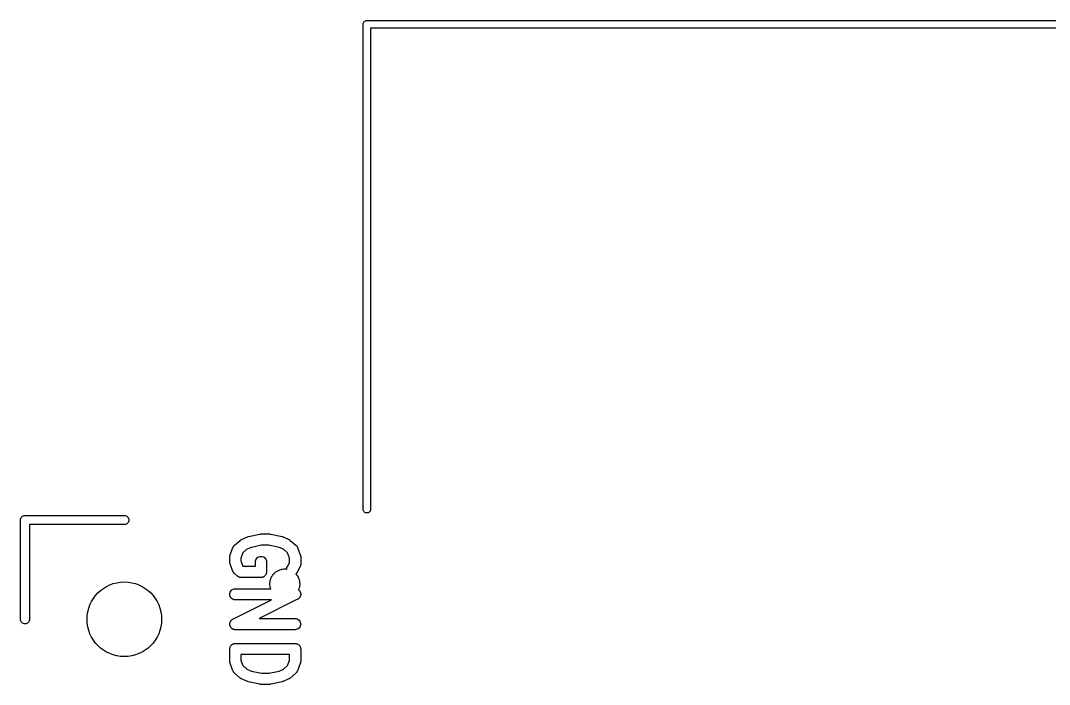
# Model space of a CAD drawing. Extents: x 137.1 to 164.6, y -146.9 to -60.6.
# Drawn here: x 137.06 to 150.84, y -69.55 to -60.65 of the extents above; entities that cross this region are included whole.
import ezdxf

# ---------------------------------------------------------------- set-up
doc = ezdxf.new("R2010")
doc.units = 0
doc.layers.add('BLACK', color=7, linetype='CONTINUOUS')

msp = doc.modelspace()

# ---------------------------------------------------------------- linework, layer by layer
at = {"layer": 'BLACK', "linetype": 'CONTINUOUS'}
for p, q in [((141.672, -60.6582), (141.681, -60.6536)), ((141.681, -60.6536), (141.69, -60.6507)), ((141.69, -60.6507), (141.698, -60.65)), ((141.698, -60.65), (141.7, -60.6498)), ((141.7, -60.6498), (141.702, -60.65)), ((141.702, -60.65), (159.698, -60.65)), ((141.65, -60.7), (141.651, -60.6902)), ((141.65, -60.7025), (141.65, -60.7)), ((141.65, -67.2024), (141.65, -60.7025)), ((141.651, -60.6902), (141.654, -60.6808)), ((141.654, -60.6808), (141.658, -60.6721)), ((141.658, -60.6721), (141.664, -60.6645)), ((141.664, -60.6645), (141.672, -60.6582)), ((159.65, -60.75), (141.75, -60.75)), ((141.75, -60.75), (141.75, -67.2024)), ((141.651, -67.2098), (141.65, -67.2024)), ((141.654, -67.2192), (141.651, -67.2098)), ((141.658, -67.2279), (141.654, -67.2192)), ((141.664, -67.2355), (141.658, -67.2279)), ((141.672, -67.2418), (141.664, -67.2355)), ((141.681, -67.2464), (141.672, -67.2418)), ((141.69, -67.2493), (141.681, -67.2464)), ((141.7, -67.2502), (141.69, -67.2493)), ((141.71, -67.2493), (141.7, -67.2502)), ((141.719, -67.2464), (141.71, -67.2493)), ((141.728, -67.2418), (141.719, -67.2464)), ((141.736, -67.2355), (141.728, -67.2418)), ((141.742, -67.2279), (141.736, -67.2355)), ((141.746, -67.2192), (141.742, -67.2279)), ((141.749, -67.2098), (141.746, -67.2192)), ((141.75, -67.2024), (141.749, -67.2098)), ((137.06, -67.345), (137.061, -67.3332)), ((137.06, -67.348), (137.06, -67.345)), ((137.06, -68.6779), (137.06, -67.348)), ((137.061, -67.3332), (137.064, -67.3219)), ((137.064, -67.3219), (137.07, -67.3115)), ((137.07, -67.3115), (137.077, -67.3024)), ((137.077, -67.3024), (137.087, -67.2949)), ((137.087, -67.2949), (137.097, -67.2893)), ((137.097, -67.2893), (137.108, -67.2859)), ((137.108, -67.2859), (137.117, -67.285)), ((137.117, -67.285), (137.12, -67.2847)), ((137.117, -67.285), (137.117, -67.285)), ((137.12, -67.2847), (137.123, -67.285)), ((137.123, -67.285), (138.453, -67.285)), ((138.453, -67.405), (137.18, -67.405)), ((137.18, -67.405), (137.18, -68.6779)), ((138.453, -67.285), (138.462, -67.2859)), ((138.462, -67.4041), (138.453, -67.405)), ((138.462, -67.2859), (138.473, -67.2893)), ((138.473, -67.4007), (138.462, -67.4041)), ((138.473, -67.2893), (138.483, -67.2949)), ((138.483, -67.3951), (138.473, -67.4007)), ((138.483, -67.2949), (138.493, -67.3024)), ((138.493, -67.3876), (138.483, -67.3951)), ((138.493, -67.3024), (138.5, -67.3115)), ((138.5, -67.3785), (138.493, -67.3876)), ((138.5, -67.3115), (138.506, -67.3219)), ((138.506, -67.3681), (138.5, -67.3785)), ((138.506, -67.3219), (138.509, -67.3332)), ((138.509, -67.3568), (138.506, -67.3681)), ((138.509, -67.3332), (138.51, -67.345)), ((138.51, -67.345), (138.509, -67.3568)), ((140.113, -67.5667), (140.265, -67.5334)), ((140.265, -67.5334), (140.266, -67.5332)), ((140.266, -67.5331), (140.274, -67.5324)), ((140.266, -67.5332), (140.266, -67.5331)), ((140.266, -67.5332), (140.266, -67.5332)), ((140.274, -67.5324), (140.281, -67.5317)), ((140.281, -67.5317), (140.281, -67.5317)), ((140.281, -67.5317), (140.281, -67.5317)), ((140.281, -67.5317), (140.395, -67.5317)), ((140.395, -67.5317), (140.396, -67.5317)), ((140.396, -67.5317), (140.397, -67.5317)), ((140.397, -67.5317), (140.397, -67.5317)), ((140.397, -67.5317), (140.404, -67.5325)), ((140.404, -67.5325), (140.411, -67.5333)), ((140.411, -67.5333), (140.411, -67.5334)), ((140.411, -67.5334), (140.411, -67.5334)), ((140.411, -67.5334), (140.564, -67.5667)), ((139.925, -67.6858), (139.927, -67.6836)), ((139.927, -67.6836), (140.003, -67.6169)), ((140.003, -67.6169), (140.004, -67.6162)), ((140.004, -67.6162), (140.007, -67.6141)), ((140.007, -67.6141), (140.01, -67.6118)), ((140.01, -67.6118), (140.013, -67.61)), ((140.013, -67.61), (140.016, -67.6079)), ((140.016, -67.6079), (140.019, -67.6064)), ((140.019, -67.6064), (140.022, -67.6046)), ((140.022, -67.6046), (140.099, -67.5713)), ((140.099, -67.5709), (140.106, -67.5688)), ((140.099, -67.5712), (140.099, -67.5709)), ((140.099, -67.5713), (140.099, -67.5712)), ((140.099, -67.5712), (140.099, -67.5712)), ((140.099, -67.5712), (140.099, -67.5712)), ((140.106, -67.5688), (140.113, -67.5667)), ((140.289, -67.6817), (140.152, -67.7117)), ((140.387, -67.6817), (140.289, -67.6817)), ((140.524, -67.7117), (140.387, -67.6817)), ((140.564, -67.5667), (140.564, -67.5668)), ((140.564, -67.5668), (140.564, -67.5668)), ((140.564, -67.5668), (140.564, -67.5668)), ((140.564, -67.5668), (140.565, -67.567)), ((140.565, -67.567), (140.571, -67.5692)), ((140.571, -67.5692), (140.578, -67.5713)), ((140.578, -67.5713), (140.654, -67.6046)), ((140.654, -67.6046), (140.655, -67.605)), ((140.655, -67.605), (140.658, -67.6069)), ((140.658, -67.6069), (140.661, -67.6084)), ((140.661, -67.6084), (140.664, -67.6105)), ((140.664, -67.6105), (140.667, -67.6124)), ((140.667, -67.6124), (140.67, -67.6148)), ((140.67, -67.6148), (140.673, -67.6169)), ((140.673, -67.6169), (140.749, -67.6836)), ((140.749, -67.6836), (140.75, -67.6843)), ((140.75, -67.6843), (140.752, -67.6866)), ((139.865, -67.8244), (139.866, -67.8189)), ((139.866, -67.8189), (139.868, -67.8133)), ((139.868, -67.8133), (139.906, -67.7133)), ((139.906, -67.7123), (139.908, -67.7095)), ((139.906, -67.7133), (139.906, -67.7123)), ((139.908, -67.7095), (139.909, -67.7066)), ((139.909, -67.7066), (139.911, -67.7031)), ((139.911, -67.7031), (139.913, -67.6993)), ((139.913, -67.6993), (139.915, -67.6969)), ((139.915, -67.6969), (139.917, -67.6942)), ((139.917, -67.6942), (139.92, -67.6911)), ((139.92, -67.6911), (139.922, -67.6878)), ((139.922, -67.6878), (139.925, -67.6858)), ((140.04, -67.7841), (140.013, -67.8538)), ((140.093, -67.7374), (140.04, -67.7841)), ((140.152, -67.7117), (140.093, -67.7374)), ((140.583, -67.7374), (140.524, -67.7117)), ((140.637, -67.7841), (140.583, -67.7374)), ((140.663, -67.8538), (140.637, -67.7841)), ((140.752, -67.6866), (140.755, -67.6886)), ((140.755, -67.6886), (140.757, -67.6919)), ((140.757, -67.6919), (140.76, -67.6951)), ((140.76, -67.6951), (140.762, -67.6977)), ((140.762, -67.6977), (140.764, -67.7002)), ((140.764, -67.7002), (140.765, -67.704)), ((140.765, -67.704), (140.768, -67.7076)), ((140.768, -67.7076), (140.769, -67.7105)), ((140.769, -67.7105), (140.77, -67.7133)), ((140.77, -67.7133), (140.808, -67.8133)), ((140.808, -67.8133), (140.809, -67.8143)), ((140.809, -67.8143), (140.81, -67.8199)), ((140.81, -67.8199), (140.812, -67.8254)), ((139.863, -67.839), (139.864, -67.8332)), ((139.863, -67.84), (139.863, -67.839)), ((139.863, -67.9067), (139.863, -67.84)), ((139.864, -67.9124), (139.863, -67.9067)), ((139.864, -67.8274), (139.865, -67.8259)), ((139.864, -67.8332), (139.864, -67.8274)), ((139.864, -67.9182), (139.864, -67.9124)), ((139.864, -67.9197), (139.864, -67.9182)), ((139.865, -67.9212), (139.864, -67.9197)), ((139.865, -67.8259), (139.865, -67.8244)), ((139.866, -67.9268), (139.865, -67.9212)), ((139.868, -67.9324), (139.866, -67.9268)), ((139.868, -67.9334), (139.868, -67.9324)), ((139.906, -68.0334), (139.868, -67.9334)), ((140.013, -67.8538), (140.013, -67.8929)), ((140.013, -67.8929), (140.04, -67.9625)), ((140.206, -67.9056), (140.208, -67.8911)), ((140.206, -67.9067), (140.206, -67.9056)), ((140.206, -67.965), (140.206, -67.9067)), ((140.208, -67.8911), (140.212, -67.8771)), ((140.212, -67.8771), (140.219, -67.8643)), ((140.219, -67.8643), (140.228, -67.8531)), ((140.228, -67.8531), (140.24, -67.8439)), ((140.24, -67.8439), (140.253, -67.8371)), ((140.253, -67.8371), (140.267, -67.833)), ((140.267, -67.833), (140.281, -67.8317)), ((140.281, -67.8317), (140.296, -67.8332)), ((140.296, -67.8332), (140.31, -67.8375)), ((140.31, -67.8375), (140.323, -67.8445)), ((140.323, -67.8445), (140.334, -67.8538)), ((140.334, -67.8538), (140.343, -67.8652)), ((140.343, -67.8652), (140.35, -67.8781)), ((140.35, -67.8781), (140.355, -67.8921)), ((140.355, -67.8921), (140.356, -67.9067)), ((140.356, -67.9067), (140.356, -68.04)), ((140.635, -67.9695), (140.663, -67.9201)), ((140.663, -67.9201), (140.663, -67.8538)), ((140.81, -67.9597), (140.809, -67.9639)), ((140.811, -67.9556), (140.81, -67.9597)), ((140.812, -67.9526), (140.811, -67.9556)), ((140.812, -67.8254), (140.812, -67.827)), ((140.812, -67.827), (140.812, -67.8285)), ((140.812, -67.8285), (140.813, -67.8342)), ((140.813, -67.9453), (140.812, -67.9496)), ((140.812, -67.9496), (140.812, -67.9526)), ((140.813, -67.8342), (140.813, -67.84)), ((140.813, -67.84), (140.813, -67.94)), ((140.813, -67.94), (140.813, -67.941)), ((140.813, -67.941), (140.813, -67.9453)), ((139.907, -68.0362), (139.906, -68.0334)), ((139.909, -68.0391), (139.907, -68.0362)), ((139.911, -68.0427), (139.909, -68.0391)), ((139.913, -68.0465), (139.911, -68.0427)), ((139.915, -68.0489), (139.913, -68.0465)), ((139.916, -68.0516), (139.915, -68.0489)), ((139.919, -68.0547), (139.916, -68.0516)), ((139.922, -68.0581), (139.919, -68.0547)), ((139.924, -68.0601), (139.922, -68.0581)), ((139.926, -68.0624), (139.924, -68.0601)), ((139.927, -68.0631), (139.926, -68.0624)), ((139.965, -68.0964), (139.927, -68.0631)), ((139.969, -68.099), (139.965, -68.0964)), ((140.04, -67.9625), (140.042, -67.965)), ((140.042, -67.965), (140.206, -67.965)), ((140.333, -68.0936), (140.328, -68.098)), ((140.334, -68.0934), (140.333, -68.0936)), ((140.338, -68.0878), (140.334, -68.0932)), ((140.334, -68.0932), (140.334, -68.0934)), ((140.343, -68.0824), (140.338, -68.0878)), ((140.346, -68.0758), (140.343, -68.0819)), ((140.343, -68.0819), (140.343, -68.0821)), ((140.343, -68.0821), (140.343, -68.0824)), ((140.35, -68.0695), (140.346, -68.0758)), ((140.352, -68.0623), (140.35, -68.0691)), ((140.35, -68.0691), (140.35, -68.0693)), ((140.35, -68.0693), (140.35, -68.0695)), ((140.354, -68.0556), (140.352, -68.0623)), ((140.355, -68.0481), (140.354, -68.0551)), ((140.354, -68.0551), (140.354, -68.0553)), ((140.354, -68.0553), (140.354, -68.0556)), ((140.356, -68.041), (140.355, -68.0481)), ((140.356, -68.04), (140.356, -68.0405)), ((140.356, -68.0405), (140.356, -68.0405)), ((140.356, -68.0405), (140.356, -68.0405)), ((140.356, -68.0405), (140.356, -68.041)), ((140.419, -68.1149), (140.428, -68.0977)), ((140.428, -68.0977), (140.429, -68.0965)), ((140.428, -68.0977), (140.428, -68.0977)), ((140.428, -68.0977), (140.428, -68.0977)), ((140.429, -68.0965), (140.434, -68.089)), ((140.434, -68.089), (140.439, -68.0815)), ((140.439, -68.0815), (140.452, -68.0663)), ((140.452, -68.0653), (140.459, -68.0589)), ((140.452, -68.0663), (140.452, -68.0653)), ((140.452, -68.0663), (140.452, -68.0663)), ((140.452, -68.0663), (140.452, -68.0663)), ((140.459, -68.0589), (140.465, -68.0525)), ((140.465, -68.0525), (140.48, -68.04)), ((140.48, -68.04), (140.481, -68.0392)), ((140.48, -68.04), (140.48, -68.04)), ((140.48, -68.04), (140.48, -68.04)), ((140.481, -68.0392), (140.489, -68.0342)), ((140.489, -68.0342), (140.497, -68.0291)), ((140.497, -68.0291), (140.514, -68.0199)), ((140.514, -68.0198), (140.515, -68.0192)), ((140.514, -68.0199), (140.514, -68.0198)), ((140.514, -68.0198), (140.514, -68.0198)), ((140.515, -68.0192), (140.523, -68.0158)), ((140.523, -68.0158), (140.532, -68.0123)), ((140.532, -68.0123), (140.55, -68.0065)), ((140.55, -68.0065), (140.552, -68.0061)), ((140.552, -68.0061), (140.561, -68.0044)), ((140.561, -68.0044), (140.569, -68.0026)), ((140.569, -68.0026), (140.589, -68.0006)), ((140.589, -68.0005), (140.59, -68.0004)), ((140.589, -68.0006), (140.589, -68.0005)), ((140.589, -68.0005), (140.589, -68.0005)), ((140.59, -68.0004), (140.599, -68.0005)), ((140.599, -68.0005), (140.608, -68.0004)), ((140.608, -68.0004), (140.625, -68.002)), ((140.625, -68.002), (140.626, -67.9971)), ((140.626, -67.9971), (140.629, -67.9828)), ((140.629, -67.9828), (140.635, -67.9695)), ((140.756, -68.0566), (140.747, -68.0648)), ((140.747, -68.0648), (140.759, -68.0792)), ((140.765, -68.0448), (140.756, -68.0566)), ((140.759, -68.0792), (140.759, -68.0792)), ((140.759, -68.0792), (140.759, -68.0792)), ((140.759, -68.0792), (140.76, -68.0803)), ((140.76, -68.0803), (140.765, -68.0878)), ((140.803, -67.9772), (140.765, -68.0439)), ((140.765, -68.0439), (140.765, -68.0448)), ((140.765, -68.0878), (140.77, -68.0953)), ((140.77, -68.0953), (140.78, -68.1124)), ((140.805, -67.9733), (140.803, -67.9772)), ((140.807, -67.9695), (140.805, -67.9733)), ((140.808, -67.9666), (140.807, -67.9695)), ((140.809, -67.9639), (140.808, -67.9666)), ((139.972, -68.1019), (139.969, -68.099)), ((139.974, -68.1033), (139.972, -68.1019)), ((139.977, -68.105), (139.974, -68.1033)), ((139.981, -68.1068), (139.977, -68.105)), ((139.985, -68.1089), (139.981, -68.1068)), ((139.987, -68.1098), (139.985, -68.1089)), ((139.99, -68.111), (139.987, -68.1098)), ((139.994, -68.112), (139.99, -68.111)), ((139.999, -68.1134), (139.994, -68.112)), ((140.002, -68.1137), (139.999, -68.1134)), ((140.004, -68.1143), (140.002, -68.1137)), ((140.009, -68.1145), (140.004, -68.1143)), ((140.013, -68.115), (140.009, -68.1145)), ((140.014, -68.115), (140.013, -68.115)), ((140.281, -68.115), (140.014, -68.115)), ((140.288, -68.1143), (140.281, -68.115)), ((140.295, -68.1137), (140.288, -68.1143)), ((140.296, -68.1136), (140.295, -68.1136)), ((140.295, -68.1136), (140.295, -68.1137)), ((140.302, -68.1115), (140.296, -68.1136)), ((140.309, -68.1095), (140.302, -68.1115)), ((140.31, -68.1093), (140.309, -68.1094)), ((140.309, -68.1094), (140.309, -68.1095)), ((140.316, -68.106), (140.31, -68.1093)), ((140.322, -68.1028), (140.316, -68.106)), ((140.328, -68.098), (140.322, -68.1025)), ((140.322, -68.1025), (140.322, -68.1026)), ((140.322, -68.1026), (140.322, -68.1028)), ((140.4, -68.1902), (140.402, -68.1708)), ((140.4, -68.1903), (140.4, -68.1902)), ((140.4, -68.2), (140.4, -68.1903)), ((140.4, -68.2097), (140.4, -68.2)), ((140.4, -68.2098), (140.4, -68.2097)), ((140.4, -68.2112), (140.4, -68.2098)), ((140.4, -68.2098), (140.4, -68.2098)), ((140.4, -68.2098), (140.4, -68.2098)), ((140.401, -68.2125), (140.4, -68.2112)), ((140.403, -68.2319), (140.401, -68.2125)), ((140.402, -68.1708), (140.403, -68.1694)), ((140.403, -68.1694), (140.404, -68.1606)), ((140.405, -68.2408), (140.403, -68.2319)), ((140.404, -68.1606), (140.406, -68.1517)), ((140.406, -68.1517), (140.412, -68.133)), ((140.412, -68.1317), (140.416, -68.1233)), ((140.412, -68.133), (140.412, -68.1317)), ((140.416, -68.1233), (140.419, -68.1149)), ((140.78, -68.1124), (140.78, -68.1124)), ((140.78, -68.1124), (140.78, -68.1124)), ((140.78, -68.1124), (140.78, -68.1137)), ((140.78, -68.1137), (140.784, -68.122)), ((140.784, -68.122), (140.787, -68.1304)), ((140.787, -68.1304), (140.793, -68.149)), ((140.793, -68.149), (140.794, -68.1503)), ((140.794, -68.1503), (140.795, -68.1592)), ((140.795, -68.1592), (140.797, -68.1681)), ((140.797, -68.2306), (140.796, -68.2394)), ((140.797, -68.1681), (140.799, -68.1875)), ((140.798, -68.2292), (140.797, -68.2306)), ((140.8, -68.2098), (140.798, -68.2292)), ((140.799, -68.1875), (140.8, -68.1888)), ((140.8, -68.1888), (140.8, -68.1902)), ((140.8, -68.1902), (140.8, -68.1902)), ((140.8, -68.1902), (140.8, -68.1902)), ((140.8, -68.1902), (140.8, -68.1903)), ((140.8, -68.1903), (140.8, -68.2)), ((140.8, -68.2), (140.8, -68.2097)), ((140.8, -68.2097), (140.8, -68.2098)), ((139.863, -68.3395), (139.865, -68.3249)), ((139.864, -68.3541), (139.863, -68.3395)), ((139.869, -68.3681), (139.864, -68.3541)), ((139.865, -68.3249), (139.869, -68.3109)), ((139.869, -68.3109), (139.876, -68.2981)), ((139.875, -68.3811), (139.869, -68.3681)), ((139.876, -68.2981), (139.885, -68.2868)), ((139.885, -68.2868), (139.897, -68.2775)), ((139.897, -68.2775), (139.91, -68.2707)), ((139.91, -68.2707), (139.924, -68.2664)), ((139.924, -68.2664), (139.938, -68.265)), ((139.938, -68.265), (140.411, -68.265)), ((140.406, -68.2497), (140.405, -68.2408)), ((140.407, -68.251), (140.406, -68.2497)), ((140.411, -68.265), (140.407, -68.251)), ((140.407, -68.251), (140.407, -68.251)), ((140.407, -68.251), (140.407, -68.251)), ((140.784, -68.2766), (140.783, -68.2801)), ((140.783, -68.2801), (140.784, -68.2811)), ((140.788, -68.2683), (140.784, -68.2766)), ((140.784, -68.2811), (140.788, -68.2838)), ((140.794, -68.2483), (140.788, -68.267)), ((140.788, -68.267), (140.788, -68.267)), ((140.788, -68.267), (140.788, -68.267)), ((140.788, -68.267), (140.788, -68.2683)), ((140.788, -68.2838), (140.79, -68.2858)), ((140.79, -68.2858), (140.792, -68.2875)), ((140.792, -68.2875), (140.795, -68.2911)), ((140.796, -68.2394), (140.794, -68.2483)), ((140.795, -68.2911), (140.798, -68.2945)), ((140.798, -68.2945), (140.799, -68.2968)), ((140.799, -68.2968), (140.801, -68.2989)), ((140.801, -68.2989), (140.803, -68.303)), ((140.803, -68.303), (140.805, -68.3069)), ((140.805, -68.3731), (140.803, -68.3773)), ((140.805, -68.3069), (140.806, -68.3095)), ((140.807, -68.3691), (140.805, -68.3731)), ((140.806, -68.3095), (140.808, -68.3119)), ((140.808, -68.3665), (140.807, -68.3691)), ((140.808, -68.3119), (140.809, -68.3163)), ((140.809, -68.364), (140.808, -68.3665)), ((140.809, -68.3163), (140.811, -68.3206)), ((140.81, -68.3595), (140.809, -68.364)), ((140.812, -68.3551), (140.81, -68.3595)), ((140.811, -68.3206), (140.811, -68.3233)), ((140.811, -68.3233), (140.812, -68.3259)), ((140.812, -68.3259), (140.812, -68.3305)), ((140.812, -68.3305), (140.813, -68.3351)), ((140.813, -68.3451), (140.812, -68.3497)), ((140.812, -68.3497), (140.812, -68.3524)), ((140.812, -68.3524), (140.812, -68.3551)), ((140.813, -68.3351), (140.813, -68.3378)), ((140.813, -68.3378), (140.813, -68.3405)), ((140.813, -68.3405), (140.813, -68.3451)), ((139.885, -68.3925), (139.875, -68.3811)), ((139.896, -68.4019), (139.885, -68.3925)), ((139.909, -68.4089), (139.896, -68.4019)), ((139.905, -68.6729), (140.42, -68.415)), ((139.923, -68.4134), (139.909, -68.4089)), ((139.937, -68.415), (139.923, -68.4134)), ((139.938, -68.415), (139.937, -68.415)), ((140.42, -68.415), (139.938, -68.415)), ((140.772, -68.4071), (140.256, -68.665)), ((140.776, -68.4046), (140.772, -68.4071)), ((140.78, -68.4025), (140.776, -68.4046)), ((140.782, -68.4007), (140.78, -68.4025)), ((140.784, -68.3993), (140.782, -68.4007)), ((140.787, -68.3961), (140.784, -68.3993)), ((140.791, -68.3932), (140.787, -68.3961)), ((140.793, -68.3911), (140.791, -68.3932)), ((140.795, -68.3892), (140.793, -68.3911)), ((140.797, -68.3855), (140.795, -68.3892)), ((140.8, -68.3819), (140.797, -68.3855)), ((140.802, -68.3795), (140.8, -68.3819)), ((140.803, -68.3773), (140.802, -68.3795)), ((137.061, -68.6868), (137.06, -68.6779)), ((137.064, -68.6981), (137.061, -68.6868)), ((137.07, -68.7085), (137.064, -68.6981)), ((137.077, -68.7176), (137.07, -68.7085)), ((137.087, -68.7251), (137.077, -68.7176)), ((137.097, -68.7307), (137.087, -68.7251)), ((137.108, -68.7341), (137.097, -68.7307)), ((137.12, -68.7353), (137.108, -68.7341)), ((137.132, -68.7341), (137.12, -68.7353)), ((137.143, -68.7307), (137.132, -68.7341)), ((137.153, -68.7251), (137.143, -68.7307)), ((137.163, -68.7176), (137.153, -68.7251)), ((137.17, -68.7085), (137.163, -68.7176)), ((137.176, -68.6981), (137.17, -68.7085)), ((137.179, -68.6868), (137.176, -68.6981)), ((137.18, -68.6779), (137.179, -68.6868)), ((139.863, -68.7395), (139.864, -68.7349)), ((139.863, -68.7422), (139.863, -68.7395)), ((139.863, -68.7449), (139.863, -68.7422)), ((139.864, -68.7495), (139.863, -68.7449)), ((139.864, -68.7276), (139.865, -68.7249)), ((139.864, -68.7303), (139.864, -68.7276)), ((139.864, -68.7349), (139.864, -68.7303)), ((139.864, -68.7541), (139.864, -68.7495)), ((139.865, -68.7567), (139.864, -68.7541)), ((139.865, -68.7249), (139.866, -68.7205)), ((139.866, -68.7594), (139.865, -68.7567)), ((139.866, -68.7205), (139.867, -68.716)), ((139.867, -68.7637), (139.866, -68.7594)), ((139.867, -68.716), (139.868, -68.7135)), ((139.869, -68.7681), (139.867, -68.7637)), ((139.868, -68.7135), (139.869, -68.7109)), ((139.869, -68.7109), (139.871, -68.7069)), ((139.87, -68.7705), (139.869, -68.7681)), ((139.871, -68.7731), (139.87, -68.7705)), ((139.871, -68.7069), (139.873, -68.7027)), ((139.873, -68.777), (139.871, -68.7731)), ((139.873, -68.7027), (139.875, -68.7005)), ((139.875, -68.7811), (139.873, -68.777)), ((139.875, -68.7005), (139.876, -68.6981)), ((139.877, -68.7832), (139.875, -68.7811)), ((139.876, -68.6981), (139.879, -68.6945)), ((139.878, -68.7855), (139.877, -68.7832)), ((139.882, -68.7889), (139.878, -68.7855)), ((139.879, -68.6945), (139.882, -68.6908)), ((139.882, -68.6908), (139.884, -68.6889)), ((139.884, -68.6889), (139.885, -68.6868)), ((139.885, -68.6868), (139.889, -68.6839)), ((139.889, -68.6839), (139.892, -68.6807)), ((139.892, -68.6807), (139.894, -68.6793)), ((139.894, -68.6793), (139.897, -68.6775)), ((139.897, -68.6775), (139.901, -68.6754)), ((139.901, -68.6754), (139.905, -68.6729)), ((140.256, -68.665), (140.738, -68.665)), ((140.738, -68.665), (140.739, -68.665)), ((140.739, -68.665), (140.754, -68.6666)), ((140.754, -68.6666), (140.768, -68.6711)), ((140.768, -68.6711), (140.78, -68.6781)), ((140.78, -68.6781), (140.792, -68.6875)), ((140.8, -68.7819), (140.791, -68.7932)), ((140.792, -68.6875), (140.801, -68.6989)), ((140.807, -68.7691), (140.8, -68.7819)), ((140.801, -68.6989), (140.808, -68.7119)), ((140.812, -68.7551), (140.807, -68.7691)), ((140.808, -68.7119), (140.812, -68.7259)), ((140.812, -68.7259), (140.813, -68.7405)), ((140.813, -68.7405), (140.812, -68.7551)), ((139.885, -68.7925), (139.882, -68.7889)), ((139.887, -68.7942), (139.885, -68.7925)), ((139.888, -68.7962), (139.887, -68.7942)), ((139.892, -68.7989), (139.888, -68.7962)), ((139.896, -68.8019), (139.892, -68.7989)), ((139.898, -68.8032), (139.896, -68.8019)), ((139.9, -68.8048), (139.898, -68.8032)), ((139.905, -68.8067), (139.9, -68.8048)), ((139.909, -68.8089), (139.905, -68.8067)), ((139.911, -68.8098), (139.909, -68.8089)), ((139.914, -68.8109), (139.911, -68.8098)), ((139.918, -68.812), (139.914, -68.8109)), ((139.923, -68.8134), (139.918, -68.812)), ((139.925, -68.8137), (139.923, -68.8134)), ((139.928, -68.8143), (139.925, -68.8137)), ((139.932, -68.8145), (139.928, -68.8143)), ((139.937, -68.815), (139.932, -68.8145)), ((139.938, -68.815), (139.937, -68.815)), ((140.738, -68.815), (139.938, -68.815)), ((140.753, -68.8136), (140.738, -68.815)), ((140.767, -68.8093), (140.753, -68.8136)), ((140.78, -68.8025), (140.767, -68.8093)), ((140.791, -68.7932), (140.78, -68.8025)), ((139.864, -69.0652), (139.865, -69.0583)), ((139.865, -69.0577), (139.867, -69.051)), ((139.865, -69.058), (139.865, -69.0577)), ((139.865, -69.0583), (139.865, -69.058)), ((139.867, -69.051), (139.869, -69.0443)), ((139.869, -69.0438), (139.873, -69.0376)), ((139.869, -69.044), (139.869, -69.0438)), ((139.869, -69.0443), (139.869, -69.044)), ((139.873, -69.0376), (139.876, -69.0314)), ((139.876, -69.031), (139.881, -69.0255)), ((139.876, -69.0312), (139.876, -69.031)), ((139.876, -69.0314), (139.876, -69.0312)), ((139.881, -69.0255), (139.885, -69.0201)), ((139.885, -69.0199), (139.886, -69.0197)), ((139.885, -69.0201), (139.885, -69.0199)), ((139.886, -69.0197), (139.891, -69.0154)), ((139.891, -69.0154), (139.897, -69.0109)), ((139.897, -69.0106), (139.903, -69.0073)), ((139.897, -69.0107), (139.897, -69.0106)), ((139.897, -69.0109), (139.897, -69.0107)), ((139.903, -69.0073), (139.91, -69.004)), ((139.91, -69.0038), (139.917, -69.0018)), ((139.91, -69.0039), (139.91, -69.0038)), ((139.91, -69.004), (139.91, -69.0039)), ((139.917, -69.0018), (139.924, -68.9998)), ((139.924, -68.9997), (139.931, -68.999)), ((139.924, -68.9998), (139.924, -68.9997)), ((139.924, -68.9997), (139.924, -68.9997)), ((139.931, -68.999), (139.938, -68.9983)), ((139.938, -68.9983), (140.738, -68.9983)), ((140.738, -68.9983), (140.739, -68.9983)), ((140.739, -68.9983), (140.739, -68.9983)), ((140.739, -68.9983), (140.739, -68.9983)), ((140.739, -68.9983), (140.739, -68.9983)), ((140.739, -68.9983), (140.746, -68.9991)), ((140.746, -68.9991), (140.753, -68.9999)), ((140.753, -68.9999), (140.753, -68.9999)), ((140.753, -68.9999), (140.754, -69)), ((140.754, -69), (140.76, -69.0021)), ((140.76, -69.0021), (140.767, -69.0042)), ((140.767, -69.0042), (140.767, -69.0043)), ((140.767, -69.0043), (140.768, -69.0044)), ((140.768, -69.0044), (140.774, -69.0078)), ((140.774, -69.0078), (140.78, -69.0112)), ((140.78, -69.0112), (140.78, -69.0113)), ((140.78, -69.0113), (140.78, -69.0114)), ((140.78, -69.0114), (140.786, -69.016)), ((140.786, -69.016), (140.791, -69.0205)), ((140.791, -69.0205), (140.791, -69.0207)), ((140.791, -69.0207), (140.792, -69.0209)), ((140.792, -69.0209), (140.796, -69.0263)), ((140.796, -69.0263), (140.801, -69.0318)), ((140.801, -69.0318), (140.801, -69.0321)), ((140.801, -69.0321), (140.801, -69.0323)), ((140.801, -69.0323), (140.804, -69.0385)), ((140.804, -69.0385), (140.807, -69.0448)), ((140.807, -69.0448), (140.808, -69.045)), ((140.808, -69.045), (140.808, -69.0452)), ((140.808, -69.0452), (140.81, -69.052)), ((140.81, -69.052), (140.812, -69.0588)), ((140.812, -69.0588), (140.812, -69.059)), ((140.812, -69.059), (140.812, -69.0593)), ((140.812, -69.0593), (140.812, -69.0663)), ((139.863, -69.0723), (139.864, -69.0652)), ((139.863, -69.0728), (139.863, -69.0723)), ((139.863, -69.0733), (139.863, -69.0728)), ((139.863, -69.0728), (139.863, -69.0728)), ((139.863, -69.0728), (139.863, -69.0728)), ((139.863, -69.24), (139.863, -69.0733)), ((140.013, -69.1483), (140.013, -69.2262)), ((140.663, -69.1483), (140.013, -69.1483)), ((140.663, -69.2262), (140.663, -69.1483)), ((140.812, -69.0663), (140.813, -69.0733)), ((140.813, -69.0733), (140.813, -69.24)), ((139.864, -69.2458), (139.863, -69.24)), ((139.864, -69.2515), (139.864, -69.2458)), ((139.864, -69.253), (139.864, -69.2515)), ((139.865, -69.2546), (139.864, -69.253)), ((139.866, -69.2601), (139.865, -69.2546)), ((139.868, -69.2657), (139.866, -69.2601)), ((139.868, -69.2667), (139.868, -69.2657)), ((139.906, -69.3667), (139.868, -69.2667)), ((140.013, -69.2262), (140.04, -69.2959)), ((140.04, -69.2959), (140.093, -69.3426)), ((140.583, -69.3426), (140.637, -69.2959)), ((140.637, -69.2959), (140.663, -69.2262)), ((140.808, -69.2667), (140.77, -69.3667)), ((140.81, -69.2611), (140.808, -69.2667)), ((140.811, -69.2556), (140.81, -69.2611)), ((140.812, -69.2541), (140.811, -69.2556)), ((140.813, -69.241), (140.812, -69.2468)), ((140.812, -69.2468), (140.812, -69.2526)), ((140.812, -69.2526), (140.812, -69.2541)), ((140.813, -69.24), (140.813, -69.241)), ((139.907, -69.3695), (139.906, -69.3667)), ((139.909, -69.3724), (139.907, -69.3695)), ((139.911, -69.376), (139.909, -69.3724)), ((139.913, -69.3798), (139.911, -69.376)), ((139.915, -69.3823), (139.913, -69.3798)), ((139.916, -69.3849), (139.915, -69.3823)), ((139.919, -69.3881), (139.916, -69.3849)), ((139.922, -69.3914), (139.919, -69.3881)), ((139.924, -69.3934), (139.922, -69.3914)), ((139.926, -69.3957), (139.924, -69.3934)), ((139.927, -69.3964), (139.926, -69.3957)), ((140.003, -69.4631), (139.927, -69.3964)), ((140.006, -69.4652), (140.003, -69.4631)), ((140.009, -69.4676), (140.006, -69.4652)), ((140.012, -69.4695), (140.009, -69.4676)), ((140.015, -69.4716), (140.012, -69.4695)), ((140.018, -69.4731), (140.015, -69.4716)), ((140.021, -69.475), (140.018, -69.4731)), ((140.022, -69.4754), (140.021, -69.475)), ((140.099, -69.5087), (140.022, -69.4754)), ((140.093, -69.3426), (140.152, -69.3683)), ((140.152, -69.3683), (140.289, -69.3983)), ((140.289, -69.3983), (140.387, -69.3983)), ((140.387, -69.3983), (140.524, -69.3683)), ((140.524, -69.3683), (140.583, -69.3426)), ((140.654, -69.4754), (140.578, -69.5087)), ((140.657, -69.4736), (140.654, -69.4754)), ((140.66, -69.4721), (140.657, -69.4736)), ((140.663, -69.47), (140.66, -69.4721)), ((140.667, -69.4682), (140.663, -69.47)), ((140.669, -69.4659), (140.667, -69.4682)), ((140.672, -69.4638), (140.669, -69.4659)), ((140.673, -69.4631), (140.672, -69.4638)), ((140.749, -69.3964), (140.673, -69.4631)), ((140.752, -69.3942), (140.749, -69.3964)), ((140.754, -69.3922), (140.752, -69.3942)), ((140.757, -69.3888), (140.754, -69.3922)), ((140.759, -69.3858), (140.757, -69.3888)), ((140.761, -69.3831), (140.759, -69.3858)), ((140.763, -69.3807), (140.761, -69.3831)), ((140.765, -69.3769), (140.763, -69.3807)), ((140.767, -69.3734), (140.765, -69.3769)), ((140.768, -69.3705), (140.767, -69.3734)), ((140.77, -69.3677), (140.768, -69.3705)), ((140.77, -69.3667), (140.77, -69.3677)), ((140.105, -69.5108), (140.099, -69.5087)), ((140.112, -69.513), (140.105, -69.5108)), ((140.112, -69.5132), (140.112, -69.513)), ((140.113, -69.5133), (140.112, -69.5132)), ((140.112, -69.5132), (140.112, -69.5132)), ((140.112, -69.5132), (140.112, -69.5132)), ((140.265, -69.5466), (140.113, -69.5133)), ((140.265, -69.5467), (140.265, -69.5466)), ((140.265, -69.5466), (140.265, -69.5466)), ((140.272, -69.5475), (140.265, -69.5467)), ((140.279, -69.5483), (140.272, -69.5475)), ((140.28, -69.5483), (140.279, -69.5483)), ((140.281, -69.5483), (140.28, -69.5483)), ((140.28, -69.5483), (140.28, -69.5483)), ((140.395, -69.5483), (140.281, -69.5483)), ((140.396, -69.5483), (140.395, -69.5483)), ((140.395, -69.5483), (140.395, -69.5483)), ((140.403, -69.5476), (140.396, -69.5483)), ((140.41, -69.5469), (140.403, -69.5476)), ((140.411, -69.5466), (140.41, -69.5468)), ((140.41, -69.5468), (140.41, -69.5468)), ((140.41, -69.5468), (140.41, -69.5469)), ((140.564, -69.5133), (140.411, -69.5466)), ((140.57, -69.5112), (140.564, -69.5133)), ((140.577, -69.5091), (140.57, -69.5112)), ((140.578, -69.5087), (140.577, -69.5091))]:
    msp.add_line(p, q, dxfattribs=at)
at = {"layer": 'BLACK'}
msp.add_circle((138.45, -68.675), 0.5, dxfattribs=at)

doc.saveas('drawing.dxf')
